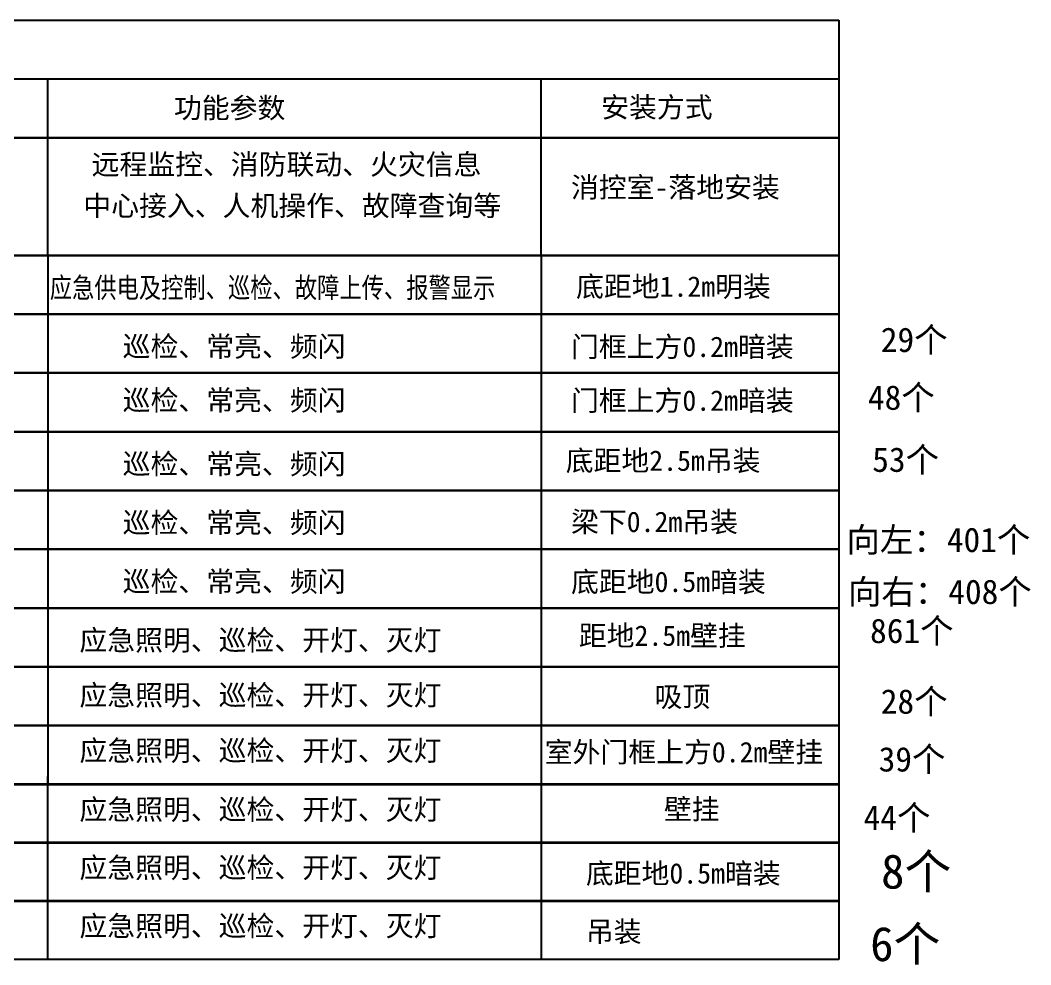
# Model space of a CAD drawing. Header units: millimetres. Extents: x -633009578 to 5705885, y -633235091 to 2571734.
# Drawn here: x 2629072 to 2639368, y 2111000 to 2120631 of the extents above; entities that cross this region are included whole.
import ezdxf

# ---------------------------------------------------------------- set-up
doc = ezdxf.new("R2010")
doc.units = ezdxf.units.MM
doc.header["$LTSCALE"] = 1000
doc.header["$MEASUREMENT"] = 0
doc.layers.add('000000000000电气', color=7, linetype='Continuous')
doc.styles.add('ELEC-DIM', font='simhei.ttf')
doc.styles.add('宋体', font='simhei.ttf')

msp = doc.modelspace()

# ---------------------------------------------------------------- linework, layer by layer
at = {"layer": '000000000000电气'}
for p, q in [((2618485.5, 2120631.3, 1670.9), (2637411.8, 2120631.3, 1670.9)), ((2637411.8, 2120631.3, 1670.9), (2637411.8, 2119433.2, 1670.9)), ((2618485.5, 2120032.2, 1670.9), (2637411.8, 2120032.2, 1670.9)), ((2629352.1, 2119433.2, 1670.9), (2629352.1, 2120032.2, 1670.9)), ((2634381.2, 2119433.2, 1670.9), (2634381.2, 2120032.2, 1670.9)), ((2618485.5, 2119433.2, 1670.9), (2637411.8, 2119433.2, 1670.9)), ((2637411.8, 2119433.2, 1670.9), (2618485.5, 2119433.2, 1670.9)), ((2629352.1, 2118232.5, 1670.9), (2629352.1, 2119433.2, 1670.9)), ((2634381.2, 2118232.5, 1670.9), (2634381.2, 2119433.2, 1670.9)), ((2637411.8, 2119433.2, 1670.9), (2637411.8, 2118232.5, 1670.9)), ((2618485.5, 2118232.5, 1670.9), (2637411.8, 2118232.5, 1670.9)), ((2637411.8, 2118232.5, 1670.9), (2618485.5, 2118232.5, 1670.9)), ((2629352.1, 2118232.5, 1670.9), (2629352.1, 2117633.4, 1670.9)), ((2634381.2, 2118232.5, 1670.9), (2634381.2, 2117633.4, 1670.9)), ((2637411.8, 2118232.5, 1670.9), (2637411.8, 2117633.4, 1670.9)), ((2618485.5, 2117633.4, 1670.9), (2637411.8, 2117633.4, 1670.9)), ((2637411.8, 2117633.4, 1670.9), (2618485.5, 2117633.4, 1670.9)), ((2629352.1, 2117633.4, 1670.9), (2629352.1, 2117034.4, 1670.9)), ((2634381.2, 2117633.4, 1670.9), (2634381.2, 2117034.4, 1670.9)), ((2637411.8, 2117633.4, 1670.9), (2637411.8, 2117034.4, 1670.9)), ((2618485.5, 2117034.4, 1670.9), (2637411.8, 2117034.4, 1670.9)), ((2637411.8, 2117034.4, 1670.9), (2618485.5, 2117034.4, 1670.9)), ((2629352.1, 2117034.4, 1670.9), (2629352.1, 2114849.6, 1670.9)), ((2634381.2, 2117034.4, 1670.9), (2634381.2, 2114849.6, 1670.9)), ((2637411.8, 2117034.4, 1670.9), (2637411.8, 2116435.3, 1670.9)), ((2637411.8, 2116435.3, 1670.9), (2618485.5, 2116435.3, 1670.9)), ((2618485.5, 2116435.3, 1670.9), (2637411.8, 2116435.3, 1670.9)), ((2637411.8, 2116435.3, 1670.9), (2637411.8, 2115836.3, 1670.9)), ((2618485.5, 2115836.3, 1670.9), (2637411.8, 2115836.3, 1670.9)), ((2637411.8, 2115836.3, 1670.9), (2618485.5, 2115836.3, 1670.9)), ((2637411.8, 2115836.3, 1670.9), (2637411.8, 2115237.3, 1670.9)), ((2618485.5, 2115237.3, 1670.9), (2637411.8, 2115237.3, 1670.9)), ((2637411.8, 2115237.3, 1670.9), (2618485.5, 2115237.3, 1670.9)), ((2629352.1, 2115237.3, 1670.9), (2629352.1, 2114638.2, 1670.9)), ((2634381.2, 2115237.3, 1670.9), (2634381.2, 2114638.2, 1670.9)), ((2637411.8, 2115237.3, 1670.9), (2637411.8, 2114638.2, 1670.9)), ((2637411.8, 2114638.2, 1670.9), (2618485.5, 2114638.2, 1670.9)), ((2618485.5, 2114638.2, 1670.9), (2637411.8, 2114638.2, 1670.9)), ((2629352.1, 2114638.2, 1670.9), (2629352.1, 2112841.1, 1670.9)), ((2634381.2, 2114638.2, 1670.9), (2634381.2, 2112841.1, 1670.9)), ((2637411.8, 2114638.2, 1670.9), (2637411.8, 2114039.2, 1670.9)), ((2637411.8, 2114039.2, 1670.9), (2618485.5, 2114039.2, 1670.9)), ((2620431.6, 2114039.2, 1670.9), (2637411.8, 2114039.2, 1670.9)), ((2629352.1, 2114077.6, 1670.9), (2629352.1, 2113440.1, 1670.9)), ((2629352.1, 2114039.2, 1670.9), (2629352.1, 2112841.1, 1670.9)), ((2634381.2, 2114077.6, 1670.9), (2634381.2, 2113440.1, 1670.9)), ((2634381.2, 2114039.2, 1670.9), (2634381.2, 2112841.1, 1670.9)), ((2637411.8, 2114039.2, 1670.9), (2637411.8, 2113440.1, 1670.9)), ((2637411.8, 2113440.1, 1670.9), (2618485.5, 2113440.1, 1670.9)), ((2618485.5, 2113440.1, 1670.9), (2637411.8, 2113440.1, 1670.9)), ((2637411.8, 2113440.1), (2618485.5, 2113440.1)), ((2618485.5, 2113440.1), (2637411.8, 2113440.1)), ((2637411.8, 2113440.1, 1670.9), (2637411.8, 2112841.1, 1670.9)), ((2637411.8, 2113440.1), (2637411.8, 2112841.1)), ((2629350.7, 2112919.6), (2629350.7, 2112320.6)), ((2637411.8, 2112841.1, 1670.9), (2618485.5, 2112841.1, 1670.9)), ((2637411.8, 2112841.1), (2618485.5, 2112841.1)), ((2637411.8, 2112839.6), (2618485.5, 2112839.6)), ((2618485.5, 2112839.6), (2637411.8, 2112839.6)), ((2629350.7, 2112839.6), (2629350.7, 2112240.6)), ((2634381.1, 2112839.6), (2634381.1, 2112240.6)), ((2637411.8, 2112839.6), (2637411.8, 2112240.6)), ((2637411.8, 2112247.9, 1670.9), (2618485.5, 2112247.9, 1670.9)), ((2637411.8, 2112247.9), (2618485.5, 2112247.9)), ((2637411.8, 2112246.5), (2618485.5, 2112246.5)), ((2618485.5, 2112246.5), (2637411.8, 2112246.5)), ((2637411.8, 2112240.6), (2618485.5, 2112240.6)), ((2629350.7, 2112246.5), (2629350.7, 2111647.4)), ((2634381.1, 2112246.5), (2634381.1, 2111647.4)), ((2637411.8, 2112246.5), (2637411.8, 2111647.4)), ((2637411.8, 2111653.4, 1670.9), (2618485.5, 2111653.4, 1670.9)), ((2637411.8, 2111653.4), (2618485.5, 2111653.4)), ((2637411.8, 2111652), (2618485.5, 2111652)), ((2618485.5, 2111652), (2637411.8, 2111652)), ((2637411.8, 2111647.4), (2618485.5, 2111647.4)), ((2637411.8, 2111646.1), (2618485.5, 2111646.1)), ((2629350.7, 2111652), (2629350.7, 2111052.9)), ((2634381.1, 2111652), (2634381.1, 2111052.9)), ((2637411.8, 2111652), (2637411.8, 2111052.9)), ((2637411.8, 2111052.9), (2618485.5, 2111052.9))]:
    msp.add_line(p, q, dxfattribs=at)

# ---------------------------------------------------------------- texts
at = {"layer": '000000000000电气', "style": 'ELEC-DIM'}
for s, p in [('功能参数', (2630638.1, 2119633.5, 1670.9)), ('安装方式', (2634991.5, 2119639.7, 1670.9)), ('远程监控、消防联动、火灾信息', (2629799.3, 2119057.6, 1670.9)), ('消控室-落地安装', (2634683.9, 2118823.6, 1670.9)), ('中心接入、人机操作、故障查询等', (2629715.4, 2118635.8, 1670.9)), ('底距地1.2m明装', (2634735.4, 2117812, 1670.9)), ('巡检、常亮、频闪', (2630116, 2117201.3, 1670.9)), ('门框上方0.2m暗装', (2634683.9, 2117197.9, 1670.9)), ('巡检、常亮、频闪', (2630116, 2116653.2, 1670.9)), ('门框上方0.2m暗装', (2634683.9, 2116649.8, 1670.9)), ('底距地2.5m吊装', (2634630, 2116036.8, 1670.9)), ('巡检、常亮、频闪', (2630116, 2116003.2, 1670.9)), ('梁下0.2m吊装', (2634683.9, 2115413.1, 1670.9)), ('巡检、常亮、频闪', (2630116, 2115404.2, 1670.9)), ('巡检、常亮、频闪', (2630116, 2114805.1, 1670.9)), ('底距地0.5m暗装', (2634683.9, 2114801.7, 1670.9)), ('应急照明、巡检、开灯、灭灯', (2629675.3, 2114206.1, 1670.9)), ('距地2.5m壁挂', (2634763.4, 2114252.4, 1670.9)), ('应急照明、巡检、开灯、灭灯', (2629675.3, 2113645.5, 1670.9)), ('吸顶', (2635535.4, 2113630.1, 1670.9)), ('应急照明、巡检、开灯、灭灯', (2629675.3, 2113080.5, 1670.9)), ('应急照明、巡检、开灯、灭灯', (2629675.3, 2113080.5)), ('室外门框上方0.2m壁挂', (2634416.4, 2113065.1, 1670.9)), ('室外门框上方0.2m壁挂', (2634416.4, 2113065.1)), ('应急照明、巡检、开灯、灭灯', (2629675.3, 2112480)), ('壁挂', (2635630.4, 2112483.1)), ('应急照明、巡检、开灯、灭灯', (2629675.3, 2111886.8)), ('底距地0.5m暗装', (2634835.3, 2111828.9)), ('应急照明、巡检、开灯、灭灯', (2629675.3, 2111292.3)), ('吊装', (2634835.3, 2111234.4))]:
    msp.add_text(s, height=208, dxfattribs=at).set_placement(p)
at = {"layer": '000000000000电气', "style": 'ELEC-DIM', "width": 0.8}
msp.add_text('应急供电及控制、巡检、故障上传、报警显示', height=208, dxfattribs=at).set_placement((2629373.3, 2117800.3, 1670.9))
at = {"layer": '000000000000电气', "color": 0, "lineweight": 35, "style": '宋体'}
for s, p in [('29个', (2637839.9, 2117248.2)), ('48个', (2637709, 2116659)), ('53个', (2637752.6, 2116026.2)), ('向左：401个', (2637490.1, 2115208.6)), ('向右：408个', (2637504.8, 2114678.8)), ('861个', (2637730.8, 2114280.4)), ('28个', (2637839.9, 2113560.3)), ('39个', (2637818.1, 2112971.1)), ('44个 ', (2637665.1, 2112375))]:
    msp.add_text(s, height=250, dxfattribs=at).set_placement(p)
at = {"layer": '000000000000电气', "lineweight": 35, "style": '宋体'}
for s, p in [('8个', (2637843.3, 2111777.4)), ('6个', (2637732, 2111038.2))]:
    msp.add_text(s, height=350, dxfattribs=at).set_placement(p)

doc.saveas('drawing.dxf')
